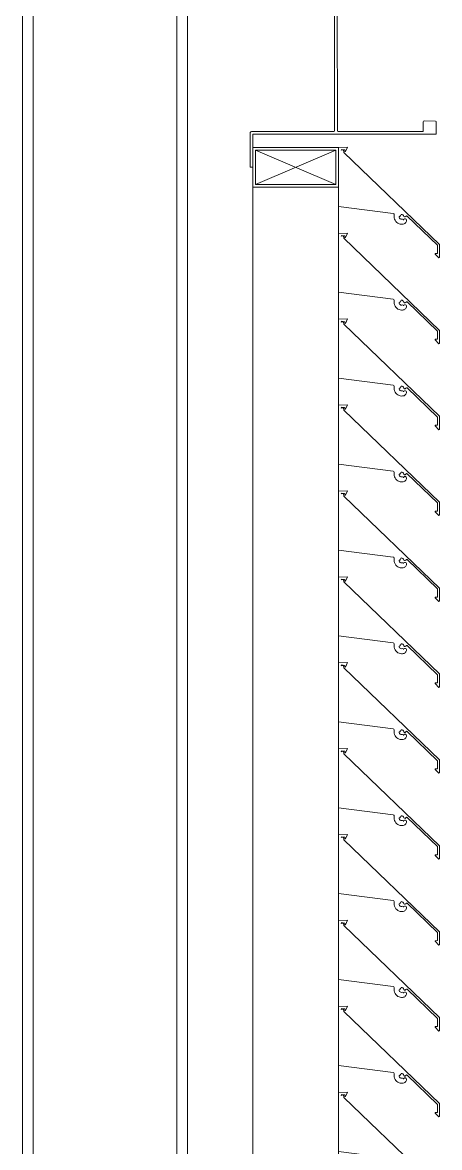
# Model space of a CAD drawing. Header units: millimetres. Extents: x -220592 to 404889, y -217665 to 38245.
# Drawn here: x 7653.58 to 7656.74, y -47989.73 to -47981.21 of the extents above; entities that cross this region are included whole.
import ezdxf

# ---------------------------------------------------------------- set-up
doc = ezdxf.new("R2010")
doc.units = ezdxf.units.MM
doc.linetypes.add('XKITLINE00', pattern=[0])
doc.layers.add('000 - 0_HIDE_OBJ_FRAMING_DEF_SUB_1', color=7, linetype='Continuous')
doc.layers.add('Part', color=7, linetype='Continuous', lineweight=0)

# ---------------------------------------------------------------- blocks, each defined once
blk = doc.blocks.new('*A14865')
at = {"layer": 'Part', "color": 7, "linetype": 'XKITLINE00', "lineweight": 0}
for p, q in [((-82.318264, 229.406135), (-82.338264, 229.406132)), ((-82.338264, 229.406132), (-82.338218, 229.146132)), ((-82.31822, 229.156135), (-82.318264, 229.406135)), ((-82.338218, 229.146132), (-82.336532, 229.140576)), ((-82.336532, 229.140576), (-82.332043, 229.136894)), ((-82.332043, 229.136894), (-81.708216, 229.136241)), ((-80.92822, 229.156378), (-82.31822, 229.156135)), ((-81.708216, 229.136241), (-81.70266, 229.134557)), ((-81.672043, 229.135487), (-81.028216, 229.13636)), ((-81.028216, 229.13636), (-81.028204, 229.06636)), ((-80.928965, 229.062551), (-80.92822, 229.156378)), ((-81.70266, 229.134557), (-81.698977, 229.13007)), ((-81.698977, 229.13007), (-81.698215, 229.126243)), ((-81.698051, 228.186243), (-81.698215, 229.126243)), ((-81.678215, 229.126247), (-81.67653, 229.131803)), ((-81.677289, 228.18242), (-81.678215, 229.126247)), ((-81.67653, 229.131803), (-81.672043, 229.135487)), ((-81.028204, 229.06636), (-81.026518, 229.060805)), ((-81.026518, 229.060805), (-81.022029, 229.057122)), ((-81.022029, 229.057122), (-80.938203, 229.056376)), ((-80.938203, 229.056376), (-80.932647, 229.058062)), ((-80.932647, 229.058062), (-80.928965, 229.062551)), ((-81.027301, 228.250187), (-81.028049, 228.17636)), ((-81.023618, 228.254676), (-81.027301, 228.250187)), ((-81.018063, 228.256362), (-81.023618, 228.254676)), ((-80.934236, 228.255615), (-81.018063, 228.256362)), ((-80.929747, 228.251933), (-80.934236, 228.255615)), ((-80.928061, 228.246378), (-80.929747, 228.251933)), ((-80.928045, 228.156378), (-80.928061, 228.246378)), ((-82.337287, 228.169959), (-82.338002, 227.906132)), ((-82.333604, 228.174447), (-82.337287, 228.169959)), ((-82.328049, 228.176133), (-82.333604, 228.174447)), ((-81.704222, 228.177003), (-82.328049, 228.176133)), ((-82.318045, 228.156135), (-80.928045, 228.156378)), ((-82.318002, 227.906135), (-82.318045, 228.156135)), ((-81.699735, 228.180687), (-81.704222, 228.177003)), ((-81.698051, 228.186243), (-81.699735, 228.180687)), ((-81.673605, 228.177933), (-81.677289, 228.18242)), ((-81.668049, 228.176248), (-81.673605, 228.177933)), ((-81.028049, 228.17636), (-81.668049, 228.176248)), ((-82.338002, 227.906132), (-82.318002, 227.906135))]:
    blk.add_line(p, q, dxfattribs=at)
blk = doc.blocks.new('*A14906')
at = {"layer": 'Part', "color": 7, "linetype": 'XKITLINE00', "lineweight": 0}
for p, q in [((-82.318045, 214.556249), (-82.318045, 227.756135)), ((-81.668045, 227.406131), (-81.668045, 227.610427)), ((-81.668045, 226.756131), (-81.668045, 226.960427)), ((-81.668045, 226.106131), (-81.668045, 226.310427)), ((-81.668045, 225.456131), (-81.668045, 225.660427)), ((-81.668045, 224.806131), (-81.668045, 225.010427)), ((-81.668045, 224.156131), (-81.668045, 224.360427)), ((-81.668045, 223.506131), (-81.668045, 223.710427)), ((-81.668045, 222.856131), (-81.668045, 223.060427)), ((-81.668045, 222.206131), (-81.668045, 222.410427)), ((-81.668045, 221.556131), (-81.668045, 221.760427)), ((-81.668045, 220.906131), (-81.668045, 221.110427)), ((-81.668045, 220.256131), (-81.668045, 220.460427)), ((-81.668045, 219.606131), (-81.668045, 219.810427)), ((-81.668045, 218.956131), (-81.668045, 219.160427)), ((-81.668045, 218.306131), (-81.668045, 218.510427)), ((-81.668045, 217.656131), (-81.668045, 217.860427)), ((-81.668045, 217.006131), (-81.668045, 217.210427)), ((-81.668045, 216.356131), (-81.668045, 216.560427)), ((-81.668045, 215.706131), (-81.668045, 215.910427)), ((-81.668045, 215.056131), (-81.668045, 215.260427)), ((-81.668045, 214.556249), (-81.668045, 214.610427))]:
    blk.add_line(p, q, dxfattribs=at)
blk = doc.blocks.new('*A14917')
at = {"layer": '000 - 0_HIDE_OBJ_FRAMING_DEF_SUB_1', "color": 7, "linetype": 'XKITLINE00', "lineweight": 0}
for p, q in [((-83.983213, 214.940805), (-83.983213, 242.190805)), ((-82.893213, 214.940805), (-82.893213, 242.190805)), ((-82.813213, 214.940805), (-82.813213, 242.190805)), ((-84.063213, 218.690805), (-84.063213, 238.690805))]:
    blk.add_line(p, q, dxfattribs=at)
blk = doc.blocks.new('*A14918')
at = {"layer": 'Part', "color": 7, "linetype": 'XKITLINE00', "lineweight": 0}
for p, q in [((-81.668236, 228.056123), (-81.668243, 227.610453)), ((-81.60055, 228.058745), (-81.668236, 228.056123)), ((-81.648356, 228.034428), (-81.64632, 228.041001)), ((-81.63134, 228.037332), (-81.648356, 228.034428)), ((-81.64632, 228.041001), (-81.621337, 228.037861)), ((-81.628443, 228.018789), (-81.63134, 228.037332)), ((-81.621337, 228.037861), (-81.621208, 228.02567)), ((-81.616085, 228.025258), (-81.60055, 228.058745)), ((-80.903321, 227.322543), (-81.628443, 228.018789)), ((-81.621208, 228.02567), (-81.616085, 228.025258)), ((-81.668243, 227.610453), (-81.254237, 227.557423)), ((-81.254237, 227.557423), (-81.249162, 227.555233)), ((-81.249162, 227.555233), (-81.246025, 227.550681)), ((-81.245786, 227.545159), (-81.247272, 227.535025)), ((-81.247272, 227.535025), (-81.246897, 227.524789)), ((-81.246897, 227.524789), (-81.244674, 227.51479)), ((-81.246025, 227.550681), (-81.245786, 227.545159)), ((-81.209279, 227.533625), (-81.201573, 227.534731)), ((-81.20871, 227.527141), (-81.209279, 227.533625)), ((-81.205908, 227.521267), (-81.20871, 227.527141)), ((-81.201226, 227.516745), (-81.205908, 227.521267)), ((-81.202743, 227.541791), (-81.195578, 227.542735)), ((-81.201573, 227.534731), (-81.202743, 227.541791)), ((-81.195578, 227.542735), (-81.193256, 227.550125)), ((-81.193256, 227.550125), (-81.186584, 227.549703)), ((-81.186584, 227.549703), (-81.180508, 227.546913)), ((-81.180508, 227.546913), (-81.175841, 227.542126)), ((-81.175841, 227.542126), (-81.172727, 227.534553)), ((-81.172727, 227.534553), (-81.168544, 227.530396)), ((-81.168544, 227.530396), (-81.16265, 227.53019)), ((-81.16265, 227.53019), (-81.158186, 227.534044)), ((-81.158186, 227.534044), (-81.154531, 227.538671)), ((-81.154531, 227.538671), (-81.149372, 227.537579)), ((-81.149372, 227.537579), (-80.918356, 227.316176)), ((-81.244674, 227.51479), (-81.240676, 227.50536)), ((-81.240676, 227.50536), (-81.235036, 227.49681)), ((-81.235036, 227.49681), (-81.22794, 227.489423)), ((-81.22794, 227.489423), (-81.219624, 227.483445)), ((-81.219624, 227.483445), (-81.210361, 227.479072)), ((-81.210361, 227.479072), (-81.20046, 227.476449)), ((-81.195258, 227.514147), (-81.201226, 227.516745)), ((-81.20046, 227.476449), (-81.190247, 227.475664)), ((-81.188758, 227.513803), (-81.195258, 227.514147)), ((-81.190247, 227.475664), (-81.183448, 227.475762)), ((-81.18284, 227.514708), (-81.188758, 227.513803)), ((-81.183448, 227.475762), (-81.17772, 227.476398)), ((-81.178029, 227.512301), (-81.18284, 227.514708)), ((-81.175999, 227.50732), (-81.178029, 227.512301)), ((-81.17772, 227.476398), (-81.172219, 227.478117)), ((-81.173057, 227.512792), (-81.175999, 227.50732)), ((-81.1679, 227.51601), (-81.173057, 227.512792)), ((-81.172219, 227.478117), (-81.167149, 227.480857)), ((-81.161823, 227.515998), (-81.1679, 227.51601)), ((-81.167149, 227.480857), (-81.162695, 227.484515)), ((-81.162695, 227.484515), (-81.159024, 227.488958)), ((-81.156679, 227.512761), (-81.161823, 227.515998)), ((-81.159024, 227.488958), (-81.15627, 227.494021)), ((-81.154039, 227.507287), (-81.156679, 227.512761)), ((-81.15627, 227.494021), (-81.154535, 227.499517)), ((-81.154535, 227.499517), (-81.154039, 227.507287)), ((-80.918356, 227.316176), (-80.918699, 227.25483)), ((-80.903874, 227.223392), (-80.903321, 227.322543)), ((-80.936119, 227.254733), (-80.937204, 227.249812)), ((-80.937204, 227.249812), (-80.908555, 227.220923)), ((-80.918699, 227.25483), (-80.936119, 227.254733)), ((-80.908555, 227.220923), (-80.903874, 227.223392))]:
    blk.add_line(p, q, dxfattribs=at)
blk = doc.blocks.new('*A14920')
at = {"layer": 'Part', "color": 7, "linetype": 'XKITLINE00', "lineweight": 0}
for p, q in [((-81.668045, 228.056135), (-82.318045, 228.056135)), ((-82.318045, 228.056135), (-82.318045, 227.756135)), ((-82.298045, 227.776135), (-81.688045, 228.036135)), ((-82.298045, 228.036135), (-81.688045, 227.776135)), ((-82.298045, 227.776135), (-82.298045, 228.036135)), ((-82.298045, 228.036135), (-81.688045, 228.036135)), ((-81.688045, 228.036135), (-81.688045, 227.776135)), ((-81.668045, 227.756135), (-81.668045, 228.056135)), ((-81.688045, 227.776135), (-82.298045, 227.776135)), ((-82.318045, 227.756135), (-81.668045, 227.756135))]:
    blk.add_line(p, q, dxfattribs=at)
blk = doc.blocks.new('*A14922')
at = {"layer": 'Part', "color": 7, "linetype": 'XKITLINE00', "lineweight": 0}
for p, q in [((-81.668236, 227.406123), (-81.668243, 226.960453)), ((-81.60055, 227.408745), (-81.668236, 227.406123)), ((-81.648356, 227.384428), (-81.64632, 227.391001)), ((-81.63134, 227.387332), (-81.648356, 227.384428)), ((-81.64632, 227.391001), (-81.621337, 227.387861)), ((-81.628443, 227.368789), (-81.63134, 227.387332)), ((-80.903321, 226.672543), (-81.628443, 227.368789)), ((-81.621337, 227.387861), (-81.621208, 227.37567)), ((-81.621208, 227.37567), (-81.616085, 227.375258)), ((-81.616085, 227.375258), (-81.60055, 227.408745)), ((-81.668243, 226.960453), (-81.254237, 226.907423)), ((-81.254237, 226.907423), (-81.249162, 226.905233)), ((-81.249162, 226.905233), (-81.246025, 226.900681)), ((-81.245786, 226.895159), (-81.247272, 226.885025)), ((-81.247272, 226.885025), (-81.246897, 226.874789)), ((-81.246897, 226.874789), (-81.244674, 226.86479)), ((-81.246025, 226.900681), (-81.245786, 226.895159)), ((-81.244674, 226.86479), (-81.240676, 226.85536)), ((-81.240676, 226.85536), (-81.235036, 226.84681)), ((-81.235036, 226.84681), (-81.22794, 226.839423)), ((-81.22794, 226.839423), (-81.219624, 226.833445)), ((-81.209279, 226.883625), (-81.201573, 226.884731)), ((-81.20871, 226.877141), (-81.209279, 226.883625)), ((-81.205908, 226.871267), (-81.20871, 226.877141)), ((-81.201226, 226.866745), (-81.205908, 226.871267)), ((-81.202743, 226.891791), (-81.195578, 226.892735)), ((-81.201573, 226.884731), (-81.202743, 226.891791)), ((-81.195258, 226.864147), (-81.201226, 226.866745)), ((-81.195578, 226.892735), (-81.193256, 226.900125)), ((-81.188758, 226.863803), (-81.195258, 226.864147)), ((-81.193256, 226.900125), (-81.186584, 226.899703)), ((-81.18284, 226.864708), (-81.188758, 226.863803)), ((-81.186584, 226.899703), (-81.180508, 226.896913)), ((-81.178029, 226.862301), (-81.18284, 226.864708)), ((-81.180508, 226.896913), (-81.175841, 226.892126)), ((-81.175999, 226.85732), (-81.178029, 226.862301)), ((-81.173057, 226.862792), (-81.175999, 226.85732)), ((-81.175841, 226.892126), (-81.172727, 226.884553)), ((-81.1679, 226.86601), (-81.173057, 226.862792)), ((-81.172727, 226.884553), (-81.168544, 226.880396)), ((-81.168544, 226.880396), (-81.16265, 226.88019)), ((-81.161823, 226.865998), (-81.1679, 226.86601)), ((-81.162695, 226.834515), (-81.159024, 226.838958)), ((-81.16265, 226.88019), (-81.158186, 226.884044)), ((-81.156679, 226.862761), (-81.161823, 226.865998)), ((-81.159024, 226.838958), (-81.15627, 226.844021)), ((-81.158186, 226.884044), (-81.154531, 226.888671)), ((-81.154039, 226.857287), (-81.156679, 226.862761)), ((-81.15627, 226.844021), (-81.154535, 226.849517)), ((-81.154535, 226.849517), (-81.154039, 226.857287)), ((-81.154531, 226.888671), (-81.149372, 226.887579)), ((-81.149372, 226.887579), (-80.918356, 226.666176)), ((-81.219624, 226.833445), (-81.210361, 226.829072)), ((-81.210361, 226.829072), (-81.20046, 226.826449)), ((-81.20046, 226.826449), (-81.190247, 226.825664)), ((-81.190247, 226.825664), (-81.183448, 226.825762)), ((-81.183448, 226.825762), (-81.17772, 226.826398)), ((-81.17772, 226.826398), (-81.172219, 226.828117)), ((-81.172219, 226.828117), (-81.167149, 226.830857)), ((-81.167149, 226.830857), (-81.162695, 226.834515)), ((-80.903874, 226.573392), (-80.903321, 226.672543)), ((-80.936119, 226.604733), (-80.937204, 226.599812)), ((-80.937204, 226.599812), (-80.908555, 226.570923)), ((-80.918699, 226.60483), (-80.936119, 226.604733)), ((-80.918356, 226.666176), (-80.918699, 226.60483)), ((-80.908555, 226.570923), (-80.903874, 226.573392))]:
    blk.add_line(p, q, dxfattribs=at)
blk = doc.blocks.new('*A14923')
at = {"layer": 'Part', "color": 7, "linetype": 'XKITLINE00', "lineweight": 0}
for p, q in [((-81.668236, 226.756123), (-81.668243, 226.310453)), ((-81.60055, 226.758745), (-81.668236, 226.756123)), ((-81.616085, 226.725258), (-81.60055, 226.758745)), ((-81.648356, 226.734428), (-81.64632, 226.741001)), ((-81.63134, 226.737332), (-81.648356, 226.734428)), ((-81.64632, 226.741001), (-81.621337, 226.737861)), ((-81.628443, 226.718789), (-81.63134, 226.737332)), ((-80.903321, 226.022543), (-81.628443, 226.718789)), ((-81.621337, 226.737861), (-81.621208, 226.72567)), ((-81.621208, 226.72567), (-81.616085, 226.725258)), ((-81.668243, 226.310453), (-81.254237, 226.257423)), ((-81.254237, 226.257423), (-81.249162, 226.255233)), ((-81.249162, 226.255233), (-81.246025, 226.250681)), ((-81.245786, 226.245159), (-81.247272, 226.235025)), ((-81.246025, 226.250681), (-81.245786, 226.245159)), ((-81.202743, 226.241791), (-81.195578, 226.242735)), ((-81.195578, 226.242735), (-81.193256, 226.250125)), ((-81.193256, 226.250125), (-81.186584, 226.249703)), ((-81.186584, 226.249703), (-81.180508, 226.246913)), ((-81.180508, 226.246913), (-81.175841, 226.242126)), ((-81.175841, 226.242126), (-81.172727, 226.234553)), ((-81.247272, 226.235025), (-81.246897, 226.224789)), ((-81.246897, 226.224789), (-81.244674, 226.21479)), ((-81.244674, 226.21479), (-81.240676, 226.20536)), ((-81.240676, 226.20536), (-81.235036, 226.19681)), ((-81.235036, 226.19681), (-81.22794, 226.189423)), ((-81.22794, 226.189423), (-81.219624, 226.183445)), ((-81.219624, 226.183445), (-81.210361, 226.179072)), ((-81.210361, 226.179072), (-81.20046, 226.176449)), ((-81.209279, 226.233625), (-81.201573, 226.234731)), ((-81.20871, 226.227141), (-81.209279, 226.233625)), ((-81.205908, 226.221267), (-81.20871, 226.227141)), ((-81.201226, 226.216745), (-81.205908, 226.221267)), ((-81.201573, 226.234731), (-81.202743, 226.241791)), ((-81.195258, 226.214147), (-81.201226, 226.216745)), ((-81.20046, 226.176449), (-81.190247, 226.175664)), ((-81.188758, 226.213803), (-81.195258, 226.214147)), ((-81.190247, 226.175664), (-81.183448, 226.175762)), ((-81.18284, 226.214708), (-81.188758, 226.213803)), ((-81.183448, 226.175762), (-81.17772, 226.176398)), ((-81.178029, 226.212301), (-81.18284, 226.214708)), ((-81.175999, 226.20732), (-81.178029, 226.212301)), ((-81.17772, 226.176398), (-81.172219, 226.178117)), ((-81.173057, 226.212792), (-81.175999, 226.20732)), ((-81.1679, 226.21601), (-81.173057, 226.212792)), ((-81.172727, 226.234553), (-81.168544, 226.230396)), ((-81.172219, 226.178117), (-81.167149, 226.180857)), ((-81.168544, 226.230396), (-81.16265, 226.23019)), ((-81.161823, 226.215998), (-81.1679, 226.21601)), ((-81.167149, 226.180857), (-81.162695, 226.184515)), ((-81.162695, 226.184515), (-81.159024, 226.188958)), ((-81.16265, 226.23019), (-81.158186, 226.234044)), ((-81.156679, 226.212761), (-81.161823, 226.215998)), ((-81.159024, 226.188958), (-81.15627, 226.194021)), ((-81.158186, 226.234044), (-81.154531, 226.238671)), ((-81.154039, 226.207287), (-81.156679, 226.212761)), ((-81.15627, 226.194021), (-81.154535, 226.199517)), ((-81.154535, 226.199517), (-81.154039, 226.207287)), ((-81.154531, 226.238671), (-81.149372, 226.237579)), ((-81.149372, 226.237579), (-80.918356, 226.016176)), ((-80.918356, 226.016176), (-80.918699, 225.95483)), ((-80.903874, 225.923392), (-80.903321, 226.022543)), ((-80.936119, 225.954733), (-80.937204, 225.949812)), ((-80.937204, 225.949812), (-80.908555, 225.920923)), ((-80.918699, 225.95483), (-80.936119, 225.954733)), ((-80.908555, 225.920923), (-80.903874, 225.923392))]:
    blk.add_line(p, q, dxfattribs=at)
blk = doc.blocks.new('*A14924')
at = {"layer": 'Part', "color": 7, "linetype": 'XKITLINE00', "lineweight": 0}
for p, q in [((-81.668236, 226.106123), (-81.668243, 225.660453)), ((-81.60055, 226.108745), (-81.668236, 226.106123)), ((-81.648356, 226.084428), (-81.64632, 226.091001)), ((-81.63134, 226.087332), (-81.648356, 226.084428)), ((-81.64632, 226.091001), (-81.621337, 226.087861)), ((-81.628443, 226.068789), (-81.63134, 226.087332)), ((-81.621337, 226.087861), (-81.621208, 226.07567)), ((-81.621208, 226.07567), (-81.616085, 226.075258)), ((-81.616085, 226.075258), (-81.60055, 226.108745)), ((-80.903321, 225.372543), (-81.628443, 226.068789)), ((-81.668243, 225.660453), (-81.254237, 225.607423)), ((-81.254237, 225.607423), (-81.249162, 225.605233)), ((-81.249162, 225.605233), (-81.246025, 225.600681)), ((-81.245786, 225.595159), (-81.247272, 225.585025)), ((-81.247272, 225.585025), (-81.246897, 225.574789)), ((-81.246897, 225.574789), (-81.244674, 225.56479)), ((-81.246025, 225.600681), (-81.245786, 225.595159)), ((-81.244674, 225.56479), (-81.240676, 225.55536)), ((-81.209279, 225.583625), (-81.201573, 225.584731)), ((-81.20871, 225.577141), (-81.209279, 225.583625)), ((-81.205908, 225.571267), (-81.20871, 225.577141)), ((-81.201226, 225.566745), (-81.205908, 225.571267)), ((-81.202743, 225.591791), (-81.195578, 225.592735)), ((-81.201573, 225.584731), (-81.202743, 225.591791)), ((-81.195258, 225.564147), (-81.201226, 225.566745)), ((-81.195578, 225.592735), (-81.193256, 225.600125)), ((-81.188758, 225.563803), (-81.195258, 225.564147)), ((-81.193256, 225.600125), (-81.186584, 225.599703)), ((-81.18284, 225.564708), (-81.188758, 225.563803)), ((-81.186584, 225.599703), (-81.180508, 225.596913)), ((-81.178029, 225.562301), (-81.18284, 225.564708)), ((-81.180508, 225.596913), (-81.175841, 225.592126)), ((-81.175999, 225.55732), (-81.178029, 225.562301)), ((-81.173057, 225.562792), (-81.175999, 225.55732)), ((-81.175841, 225.592126), (-81.172727, 225.584553)), ((-81.1679, 225.56601), (-81.173057, 225.562792)), ((-81.172727, 225.584553), (-81.168544, 225.580396)), ((-81.168544, 225.580396), (-81.16265, 225.58019)), ((-81.161823, 225.565998), (-81.1679, 225.56601)), ((-81.16265, 225.58019), (-81.158186, 225.584044)), ((-81.156679, 225.562761), (-81.161823, 225.565998)), ((-81.158186, 225.584044), (-81.154531, 225.588671)), ((-81.154039, 225.557287), (-81.156679, 225.562761)), ((-81.154531, 225.588671), (-81.149372, 225.587579)), ((-81.149372, 225.587579), (-80.918356, 225.366176)), ((-81.240676, 225.55536), (-81.235036, 225.54681)), ((-81.235036, 225.54681), (-81.22794, 225.539423)), ((-81.22794, 225.539423), (-81.219624, 225.533445)), ((-81.219624, 225.533445), (-81.210361, 225.529072)), ((-81.210361, 225.529072), (-81.20046, 225.526449)), ((-81.20046, 225.526449), (-81.190247, 225.525664)), ((-81.190247, 225.525664), (-81.183448, 225.525762)), ((-81.183448, 225.525762), (-81.17772, 225.526398)), ((-81.17772, 225.526398), (-81.172219, 225.528117)), ((-81.172219, 225.528117), (-81.167149, 225.530857)), ((-81.167149, 225.530857), (-81.162695, 225.534515)), ((-81.162695, 225.534515), (-81.159024, 225.538958)), ((-81.159024, 225.538958), (-81.15627, 225.544021)), ((-81.15627, 225.544021), (-81.154535, 225.549517)), ((-81.154535, 225.549517), (-81.154039, 225.557287)), ((-80.918356, 225.366176), (-80.918699, 225.30483)), ((-80.903874, 225.273392), (-80.903321, 225.372543)), ((-80.936119, 225.304733), (-80.937204, 225.299812)), ((-80.937204, 225.299812), (-80.908555, 225.270923)), ((-80.918699, 225.30483), (-80.936119, 225.304733)), ((-80.908555, 225.270923), (-80.903874, 225.273392))]:
    blk.add_line(p, q, dxfattribs=at)
blk = doc.blocks.new('*A14925')
at = {"layer": 'Part', "color": 7, "linetype": 'XKITLINE00', "lineweight": 0}
for p, q in [((-81.668236, 225.456123), (-81.668243, 225.010453)), ((-81.60055, 225.458745), (-81.668236, 225.456123)), ((-81.648356, 225.434428), (-81.64632, 225.441001)), ((-81.63134, 225.437332), (-81.648356, 225.434428)), ((-81.64632, 225.441001), (-81.621337, 225.437861)), ((-81.628443, 225.418789), (-81.63134, 225.437332)), ((-80.903321, 224.722543), (-81.628443, 225.418789)), ((-81.621337, 225.437861), (-81.621208, 225.42567)), ((-81.621208, 225.42567), (-81.616085, 225.425258)), ((-81.616085, 225.425258), (-81.60055, 225.458745)), ((-81.668243, 225.010453), (-81.254237, 224.957423)), ((-81.254237, 224.957423), (-81.249162, 224.955233)), ((-81.249162, 224.955233), (-81.246025, 224.950681)), ((-81.245786, 224.945159), (-81.247272, 224.935025)), ((-81.247272, 224.935025), (-81.246897, 224.924789)), ((-81.246897, 224.924789), (-81.244674, 224.91479)), ((-81.246025, 224.950681), (-81.245786, 224.945159)), ((-81.244674, 224.91479), (-81.240676, 224.90536)), ((-81.240676, 224.90536), (-81.235036, 224.89681)), ((-81.235036, 224.89681), (-81.22794, 224.889423)), ((-81.22794, 224.889423), (-81.219624, 224.883445)), ((-81.219624, 224.883445), (-81.210361, 224.879072)), ((-81.209279, 224.933625), (-81.201573, 224.934731)), ((-81.20871, 224.927141), (-81.209279, 224.933625)), ((-81.205908, 224.921267), (-81.20871, 224.927141)), ((-81.201226, 224.916745), (-81.205908, 224.921267)), ((-81.202743, 224.941791), (-81.195578, 224.942735)), ((-81.201573, 224.934731), (-81.202743, 224.941791)), ((-81.195258, 224.914147), (-81.201226, 224.916745)), ((-81.195578, 224.942735), (-81.193256, 224.950125)), ((-81.188758, 224.913803), (-81.195258, 224.914147)), ((-81.193256, 224.950125), (-81.186584, 224.949703)), ((-81.18284, 224.914708), (-81.188758, 224.913803)), ((-81.186584, 224.949703), (-81.180508, 224.946913)), ((-81.178029, 224.912301), (-81.18284, 224.914708)), ((-81.180508, 224.946913), (-81.175841, 224.942126)), ((-81.175999, 224.90732), (-81.178029, 224.912301)), ((-81.173057, 224.912792), (-81.175999, 224.90732)), ((-81.175841, 224.942126), (-81.172727, 224.934553)), ((-81.1679, 224.91601), (-81.173057, 224.912792)), ((-81.172727, 224.934553), (-81.168544, 224.930396)), ((-81.172219, 224.878117), (-81.167149, 224.880857)), ((-81.168544, 224.930396), (-81.16265, 224.93019)), ((-81.161823, 224.915998), (-81.1679, 224.91601)), ((-81.167149, 224.880857), (-81.162695, 224.884515)), ((-81.162695, 224.884515), (-81.159024, 224.888958)), ((-81.16265, 224.93019), (-81.158186, 224.934044)), ((-81.156679, 224.912761), (-81.161823, 224.915998)), ((-81.159024, 224.888958), (-81.15627, 224.894021)), ((-81.158186, 224.934044), (-81.154531, 224.938671)), ((-81.154039, 224.907287), (-81.156679, 224.912761)), ((-81.15627, 224.894021), (-81.154535, 224.899517)), ((-81.154535, 224.899517), (-81.154039, 224.907287)), ((-81.154531, 224.938671), (-81.149372, 224.937579)), ((-81.149372, 224.937579), (-80.918356, 224.716176)), ((-81.210361, 224.879072), (-81.20046, 224.876449)), ((-81.20046, 224.876449), (-81.190247, 224.875664)), ((-81.190247, 224.875664), (-81.183448, 224.875762)), ((-81.183448, 224.875762), (-81.17772, 224.876398)), ((-81.17772, 224.876398), (-81.172219, 224.878117)), ((-80.918356, 224.716176), (-80.918699, 224.65483)), ((-80.903874, 224.623392), (-80.903321, 224.722543)), ((-80.936119, 224.654733), (-80.937204, 224.649812)), ((-80.937204, 224.649812), (-80.908555, 224.620923)), ((-80.918699, 224.65483), (-80.936119, 224.654733)), ((-80.908555, 224.620923), (-80.903874, 224.623392))]:
    blk.add_line(p, q, dxfattribs=at)
blk = doc.blocks.new('*A14926')
at = {"layer": 'Part', "color": 7, "linetype": 'XKITLINE00', "lineweight": 0}
for p, q in [((-81.668236, 224.806123), (-81.668243, 224.360453)), ((-81.60055, 224.808745), (-81.668236, 224.806123)), ((-81.616085, 224.775258), (-81.60055, 224.808745)), ((-81.648356, 224.784428), (-81.64632, 224.791001)), ((-81.63134, 224.787332), (-81.648356, 224.784428)), ((-81.64632, 224.791001), (-81.621337, 224.787861)), ((-81.628443, 224.768789), (-81.63134, 224.787332)), ((-80.903321, 224.072543), (-81.628443, 224.768789)), ((-81.621337, 224.787861), (-81.621208, 224.77567)), ((-81.621208, 224.77567), (-81.616085, 224.775258)), ((-81.668243, 224.360453), (-81.254237, 224.307423)), ((-81.254237, 224.307423), (-81.249162, 224.305233)), ((-81.249162, 224.305233), (-81.246025, 224.300681)), ((-81.245786, 224.295159), (-81.247272, 224.285025)), ((-81.247272, 224.285025), (-81.246897, 224.274789)), ((-81.246025, 224.300681), (-81.245786, 224.295159)), ((-81.209279, 224.283625), (-81.201573, 224.284731)), ((-81.202743, 224.291791), (-81.195578, 224.292735)), ((-81.201573, 224.284731), (-81.202743, 224.291791)), ((-81.195578, 224.292735), (-81.193256, 224.300125)), ((-81.193256, 224.300125), (-81.186584, 224.299703)), ((-81.186584, 224.299703), (-81.180508, 224.296913)), ((-81.180508, 224.296913), (-81.175841, 224.292126)), ((-81.175841, 224.292126), (-81.172727, 224.284553)), ((-81.172727, 224.284553), (-81.168544, 224.280396)), ((-81.158186, 224.284044), (-81.154531, 224.288671)), ((-81.154531, 224.288671), (-81.149372, 224.287579)), ((-81.149372, 224.287579), (-80.918356, 224.066176)), ((-81.246897, 224.274789), (-81.244674, 224.26479)), ((-81.244674, 224.26479), (-81.240676, 224.25536)), ((-81.240676, 224.25536), (-81.235036, 224.24681)), ((-81.235036, 224.24681), (-81.22794, 224.239423)), ((-81.22794, 224.239423), (-81.219624, 224.233445)), ((-81.219624, 224.233445), (-81.210361, 224.229072)), ((-81.210361, 224.229072), (-81.20046, 224.226449)), ((-81.20871, 224.277141), (-81.209279, 224.283625)), ((-81.205908, 224.271267), (-81.20871, 224.277141)), ((-81.201226, 224.266745), (-81.205908, 224.271267)), ((-81.195258, 224.264147), (-81.201226, 224.266745)), ((-81.20046, 224.226449), (-81.190247, 224.225664)), ((-81.188758, 224.263803), (-81.195258, 224.264147)), ((-81.190247, 224.225664), (-81.183448, 224.225762)), ((-81.18284, 224.264708), (-81.188758, 224.263803)), ((-81.183448, 224.225762), (-81.17772, 224.226398)), ((-81.178029, 224.262301), (-81.18284, 224.264708)), ((-81.175999, 224.25732), (-81.178029, 224.262301)), ((-81.17772, 224.226398), (-81.172219, 224.228117)), ((-81.173057, 224.262792), (-81.175999, 224.25732)), ((-81.1679, 224.26601), (-81.173057, 224.262792)), ((-81.172219, 224.228117), (-81.167149, 224.230857)), ((-81.168544, 224.280396), (-81.16265, 224.28019)), ((-81.161823, 224.265998), (-81.1679, 224.26601)), ((-81.167149, 224.230857), (-81.162695, 224.234515)), ((-81.162695, 224.234515), (-81.159024, 224.238958)), ((-81.16265, 224.28019), (-81.158186, 224.284044)), ((-81.156679, 224.262761), (-81.161823, 224.265998)), ((-81.159024, 224.238958), (-81.15627, 224.244021)), ((-81.154039, 224.257287), (-81.156679, 224.262761)), ((-81.15627, 224.244021), (-81.154535, 224.249517)), ((-81.154535, 224.249517), (-81.154039, 224.257287)), ((-80.918356, 224.066176), (-80.918699, 224.00483)), ((-80.903874, 223.973392), (-80.903321, 224.072543)), ((-80.936119, 224.004733), (-80.937204, 223.999812)), ((-80.937204, 223.999812), (-80.908555, 223.970923)), ((-80.918699, 224.00483), (-80.936119, 224.004733)), ((-80.908555, 223.970923), (-80.903874, 223.973392))]:
    blk.add_line(p, q, dxfattribs=at)
blk = doc.blocks.new('*A14927')
at = {"layer": 'Part', "color": 7, "linetype": 'XKITLINE00', "lineweight": 0}
for p, q in [((-81.668236, 224.156123), (-81.668243, 223.710453)), ((-81.60055, 224.158745), (-81.668236, 224.156123)), ((-81.648356, 224.134428), (-81.64632, 224.141001)), ((-81.63134, 224.137332), (-81.648356, 224.134428)), ((-81.64632, 224.141001), (-81.621337, 224.137861)), ((-81.628443, 224.118789), (-81.63134, 224.137332)), ((-80.903321, 223.422543), (-81.628443, 224.118789)), ((-81.621337, 224.137861), (-81.621208, 224.12567)), ((-81.621208, 224.12567), (-81.616085, 224.125258)), ((-81.616085, 224.125258), (-81.60055, 224.158745)), ((-81.668243, 223.710453), (-81.254237, 223.657423)), ((-81.254237, 223.657423), (-81.249162, 223.655233)), ((-81.249162, 223.655233), (-81.246025, 223.650681)), ((-81.245786, 223.645159), (-81.247272, 223.635025)), ((-81.247272, 223.635025), (-81.246897, 223.624789)), ((-81.246897, 223.624789), (-81.244674, 223.61479)), ((-81.246025, 223.650681), (-81.245786, 223.645159)), ((-81.244674, 223.61479), (-81.240676, 223.60536)), ((-81.240676, 223.60536), (-81.235036, 223.59681)), ((-81.209279, 223.633625), (-81.201573, 223.634731)), ((-81.20871, 223.627141), (-81.209279, 223.633625)), ((-81.205908, 223.621267), (-81.20871, 223.627141)), ((-81.201226, 223.616745), (-81.205908, 223.621267)), ((-81.202743, 223.641791), (-81.195578, 223.642735)), ((-81.201573, 223.634731), (-81.202743, 223.641791)), ((-81.195258, 223.614147), (-81.201226, 223.616745)), ((-81.195578, 223.642735), (-81.193256, 223.650125)), ((-81.188758, 223.613803), (-81.195258, 223.614147)), ((-81.193256, 223.650125), (-81.186584, 223.649703)), ((-81.18284, 223.614708), (-81.188758, 223.613803)), ((-81.186584, 223.649703), (-81.180508, 223.646913)), ((-81.178029, 223.612301), (-81.18284, 223.614708)), ((-81.180508, 223.646913), (-81.175841, 223.642126)), ((-81.175999, 223.60732), (-81.178029, 223.612301)), ((-81.173057, 223.612792), (-81.175999, 223.60732)), ((-81.175841, 223.642126), (-81.172727, 223.634553)), ((-81.1679, 223.61601), (-81.173057, 223.612792)), ((-81.172727, 223.634553), (-81.168544, 223.630396)), ((-81.168544, 223.630396), (-81.16265, 223.63019)), ((-81.161823, 223.615998), (-81.1679, 223.61601)), ((-81.16265, 223.63019), (-81.158186, 223.634044)), ((-81.156679, 223.612761), (-81.161823, 223.615998)), ((-81.158186, 223.634044), (-81.154531, 223.638671)), ((-81.154039, 223.607287), (-81.156679, 223.612761)), ((-81.154535, 223.599517), (-81.154039, 223.607287)), ((-81.154531, 223.638671), (-81.149372, 223.637579)), ((-81.149372, 223.637579), (-80.918356, 223.416176)), ((-81.235036, 223.59681), (-81.22794, 223.589423)), ((-81.22794, 223.589423), (-81.219624, 223.583445)), ((-81.219624, 223.583445), (-81.210361, 223.579072)), ((-81.210361, 223.579072), (-81.20046, 223.576449)), ((-81.20046, 223.576449), (-81.190247, 223.575664)), ((-81.190247, 223.575664), (-81.183448, 223.575762)), ((-81.183448, 223.575762), (-81.17772, 223.576398)), ((-81.17772, 223.576398), (-81.172219, 223.578117)), ((-81.172219, 223.578117), (-81.167149, 223.580857)), ((-81.167149, 223.580857), (-81.162695, 223.584515)), ((-81.162695, 223.584515), (-81.159024, 223.588958)), ((-81.159024, 223.588958), (-81.15627, 223.594021)), ((-81.15627, 223.594021), (-81.154535, 223.599517)), ((-80.936119, 223.354733), (-80.937204, 223.349812)), ((-80.937204, 223.349812), (-80.908555, 223.320923)), ((-80.918699, 223.35483), (-80.936119, 223.354733)), ((-80.918356, 223.416176), (-80.918699, 223.35483)), ((-80.903874, 223.323392), (-80.903321, 223.422543)), ((-80.908555, 223.320923), (-80.903874, 223.323392))]:
    blk.add_line(p, q, dxfattribs=at)
blk = doc.blocks.new('*A14928')
at = {"layer": 'Part', "color": 7, "linetype": 'XKITLINE00', "lineweight": 0}
for p, q in [((-81.668236, 223.506123), (-81.668243, 223.060453)), ((-81.60055, 223.508745), (-81.668236, 223.506123)), ((-81.648356, 223.484428), (-81.64632, 223.491001)), ((-81.63134, 223.487332), (-81.648356, 223.484428)), ((-81.64632, 223.491001), (-81.621337, 223.487861)), ((-81.628443, 223.468789), (-81.63134, 223.487332)), ((-80.903321, 222.772543), (-81.628443, 223.468789)), ((-81.621337, 223.487861), (-81.621208, 223.47567)), ((-81.621208, 223.47567), (-81.616085, 223.475258)), ((-81.616085, 223.475258), (-81.60055, 223.508745)), ((-81.668243, 223.060453), (-81.254237, 223.007423)), ((-81.254237, 223.007423), (-81.249162, 223.005233)), ((-81.249162, 223.005233), (-81.246025, 223.000681)), ((-81.245786, 222.995159), (-81.247272, 222.985025)), ((-81.247272, 222.985025), (-81.246897, 222.974789)), ((-81.246897, 222.974789), (-81.244674, 222.96479)), ((-81.246025, 223.000681), (-81.245786, 222.995159)), ((-81.244674, 222.96479), (-81.240676, 222.95536)), ((-81.240676, 222.95536), (-81.235036, 222.94681)), ((-81.235036, 222.94681), (-81.22794, 222.939423)), ((-81.22794, 222.939423), (-81.219624, 222.933445)), ((-81.219624, 222.933445), (-81.210361, 222.929072)), ((-81.210361, 222.929072), (-81.20046, 222.926449)), ((-81.209279, 222.983625), (-81.201573, 222.984731)), ((-81.20871, 222.977141), (-81.209279, 222.983625)), ((-81.205908, 222.971267), (-81.20871, 222.977141)), ((-81.201226, 222.966745), (-81.205908, 222.971267)), ((-81.202743, 222.991791), (-81.195578, 222.992735)), ((-81.201573, 222.984731), (-81.202743, 222.991791)), ((-81.195258, 222.964147), (-81.201226, 222.966745)), ((-81.20046, 222.926449), (-81.190247, 222.925664)), ((-81.195578, 222.992735), (-81.193256, 223.000125)), ((-81.188758, 222.963803), (-81.195258, 222.964147)), ((-81.193256, 223.000125), (-81.186584, 222.999703)), ((-81.190247, 222.925664), (-81.183448, 222.925762)), ((-81.18284, 222.964708), (-81.188758, 222.963803)), ((-81.186584, 222.999703), (-81.180508, 222.996913)), ((-81.183448, 222.925762), (-81.17772, 222.926398)), ((-81.178029, 222.962301), (-81.18284, 222.964708)), ((-81.180508, 222.996913), (-81.175841, 222.992126)), ((-81.175999, 222.95732), (-81.178029, 222.962301)), ((-81.17772, 222.926398), (-81.172219, 222.928117)), ((-81.173057, 222.962792), (-81.175999, 222.95732)), ((-81.175841, 222.992126), (-81.172727, 222.984553)), ((-81.1679, 222.96601), (-81.173057, 222.962792)), ((-81.172727, 222.984553), (-81.168544, 222.980396)), ((-81.172219, 222.928117), (-81.167149, 222.930857)), ((-81.168544, 222.980396), (-81.16265, 222.98019)), ((-81.161823, 222.965998), (-81.1679, 222.96601)), ((-81.167149, 222.930857), (-81.162695, 222.934515)), ((-81.162695, 222.934515), (-81.159024, 222.938958)), ((-81.16265, 222.98019), (-81.158186, 222.984044)), ((-81.156679, 222.962761), (-81.161823, 222.965998)), ((-81.159024, 222.938958), (-81.15627, 222.944021)), ((-81.158186, 222.984044), (-81.154531, 222.988671)), ((-81.154039, 222.957287), (-81.156679, 222.962761)), ((-81.15627, 222.944021), (-81.154535, 222.949517)), ((-81.154535, 222.949517), (-81.154039, 222.957287)), ((-81.154531, 222.988671), (-81.149372, 222.987579)), ((-81.149372, 222.987579), (-80.918356, 222.766176)), ((-80.918356, 222.766176), (-80.918699, 222.70483)), ((-80.903874, 222.673392), (-80.903321, 222.772543)), ((-80.936119, 222.704733), (-80.937204, 222.699812)), ((-80.937204, 222.699812), (-80.908555, 222.670923)), ((-80.918699, 222.70483), (-80.936119, 222.704733)), ((-80.908555, 222.670923), (-80.903874, 222.673392))]:
    blk.add_line(p, q, dxfattribs=at)
blk = doc.blocks.new('*A14929')
at = {"layer": 'Part', "color": 7, "linetype": 'XKITLINE00', "lineweight": 0}
for p, q in [((-81.668236, 222.856123), (-81.668243, 222.410453)), ((-81.60055, 222.858745), (-81.668236, 222.856123)), ((-81.648356, 222.834428), (-81.64632, 222.841001)), ((-81.64632, 222.841001), (-81.621337, 222.837861)), ((-81.621337, 222.837861), (-81.621208, 222.82567)), ((-81.616085, 222.825258), (-81.60055, 222.858745)), ((-81.63134, 222.837332), (-81.648356, 222.834428)), ((-81.628443, 222.818789), (-81.63134, 222.837332)), ((-80.903321, 222.122543), (-81.628443, 222.818789)), ((-81.621208, 222.82567), (-81.616085, 222.825258)), ((-81.668243, 222.410453), (-81.254237, 222.357423)), ((-81.254237, 222.357423), (-81.249162, 222.355233)), ((-81.249162, 222.355233), (-81.246025, 222.350681)), ((-81.245786, 222.345159), (-81.247272, 222.335025)), ((-81.247272, 222.335025), (-81.246897, 222.324789)), ((-81.246025, 222.350681), (-81.245786, 222.345159)), ((-81.209279, 222.333625), (-81.201573, 222.334731)), ((-81.20871, 222.327141), (-81.209279, 222.333625)), ((-81.205908, 222.321267), (-81.20871, 222.327141)), ((-81.202743, 222.341791), (-81.195578, 222.342735)), ((-81.201573, 222.334731), (-81.202743, 222.341791)), ((-81.195578, 222.342735), (-81.193256, 222.350125)), ((-81.193256, 222.350125), (-81.186584, 222.349703)), ((-81.186584, 222.349703), (-81.180508, 222.346913)), ((-81.180508, 222.346913), (-81.175841, 222.342126)), ((-81.175841, 222.342126), (-81.172727, 222.334553)), ((-81.172727, 222.334553), (-81.168544, 222.330396)), ((-81.168544, 222.330396), (-81.16265, 222.33019)), ((-81.16265, 222.33019), (-81.158186, 222.334044)), ((-81.158186, 222.334044), (-81.154531, 222.338671)), ((-81.154531, 222.338671), (-81.149372, 222.337579)), ((-81.149372, 222.337579), (-80.918356, 222.116176)), ((-81.246897, 222.324789), (-81.244674, 222.31479)), ((-81.244674, 222.31479), (-81.240676, 222.30536)), ((-81.240676, 222.30536), (-81.235036, 222.29681)), ((-81.235036, 222.29681), (-81.22794, 222.289423)), ((-81.22794, 222.289423), (-81.219624, 222.283445)), ((-81.219624, 222.283445), (-81.210361, 222.279072)), ((-81.210361, 222.279072), (-81.20046, 222.276449)), ((-81.201226, 222.316745), (-81.205908, 222.321267)), ((-81.195258, 222.314147), (-81.201226, 222.316745)), ((-81.20046, 222.276449), (-81.190247, 222.275664)), ((-81.188758, 222.313803), (-81.195258, 222.314147)), ((-81.190247, 222.275664), (-81.183448, 222.275762)), ((-81.18284, 222.314708), (-81.188758, 222.313803)), ((-81.183448, 222.275762), (-81.17772, 222.276398)), ((-81.178029, 222.312301), (-81.18284, 222.314708)), ((-81.175999, 222.30732), (-81.178029, 222.312301)), ((-81.17772, 222.276398), (-81.172219, 222.278117)), ((-81.173057, 222.312792), (-81.175999, 222.30732)), ((-81.1679, 222.31601), (-81.173057, 222.312792)), ((-81.172219, 222.278117), (-81.167149, 222.280857)), ((-81.161823, 222.315998), (-81.1679, 222.31601)), ((-81.167149, 222.280857), (-81.162695, 222.284515)), ((-81.162695, 222.284515), (-81.159024, 222.288958)), ((-81.156679, 222.312761), (-81.161823, 222.315998)), ((-81.159024, 222.288958), (-81.15627, 222.294021)), ((-81.154039, 222.307287), (-81.156679, 222.312761)), ((-81.15627, 222.294021), (-81.154535, 222.299517)), ((-81.154535, 222.299517), (-81.154039, 222.307287)), ((-80.918356, 222.116176), (-80.918699, 222.05483)), ((-80.903874, 222.023392), (-80.903321, 222.122543)), ((-80.936119, 222.054733), (-80.937204, 222.049812)), ((-80.937204, 222.049812), (-80.908555, 222.020923)), ((-80.918699, 222.05483), (-80.936119, 222.054733)), ((-80.908555, 222.020923), (-80.903874, 222.023392))]:
    blk.add_line(p, q, dxfattribs=at)
blk = doc.blocks.new('*A14930')
at = {"layer": 'Part', "color": 7, "linetype": 'XKITLINE00', "lineweight": 0}
for p, q in [((-81.668236, 222.206123), (-81.668243, 221.760453)), ((-81.60055, 222.208745), (-81.668236, 222.206123)), ((-81.648356, 222.184428), (-81.64632, 222.191001)), ((-81.63134, 222.187332), (-81.648356, 222.184428)), ((-81.64632, 222.191001), (-81.621337, 222.187861)), ((-81.628443, 222.168789), (-81.63134, 222.187332)), ((-80.903321, 221.472543), (-81.628443, 222.168789)), ((-81.621337, 222.187861), (-81.621208, 222.17567)), ((-81.621208, 222.17567), (-81.616085, 222.175258)), ((-81.616085, 222.175258), (-81.60055, 222.208745)), ((-81.668243, 221.760453), (-81.254237, 221.707423)), ((-81.254237, 221.707423), (-81.249162, 221.705233)), ((-81.249162, 221.705233), (-81.246025, 221.700681)), ((-81.245786, 221.695159), (-81.247272, 221.685025)), ((-81.247272, 221.685025), (-81.246897, 221.674789)), ((-81.246897, 221.674789), (-81.244674, 221.66479)), ((-81.246025, 221.700681), (-81.245786, 221.695159)), ((-81.244674, 221.66479), (-81.240676, 221.65536)), ((-81.240676, 221.65536), (-81.235036, 221.64681)), ((-81.235036, 221.64681), (-81.22794, 221.639423)), ((-81.209279, 221.683625), (-81.201573, 221.684731)), ((-81.20871, 221.677141), (-81.209279, 221.683625)), ((-81.205908, 221.671267), (-81.20871, 221.677141)), ((-81.201226, 221.666745), (-81.205908, 221.671267)), ((-81.202743, 221.691791), (-81.195578, 221.692735)), ((-81.201573, 221.684731), (-81.202743, 221.691791)), ((-81.195258, 221.664147), (-81.201226, 221.666745)), ((-81.195578, 221.692735), (-81.193256, 221.700125)), ((-81.188758, 221.663803), (-81.195258, 221.664147)), ((-81.193256, 221.700125), (-81.186584, 221.699703)), ((-81.18284, 221.664708), (-81.188758, 221.663803)), ((-81.186584, 221.699703), (-81.180508, 221.696913)), ((-81.178029, 221.662301), (-81.18284, 221.664708)), ((-81.180508, 221.696913), (-81.175841, 221.692126)), ((-81.175999, 221.65732), (-81.178029, 221.662301)), ((-81.173057, 221.662792), (-81.175999, 221.65732)), ((-81.175841, 221.692126), (-81.172727, 221.684553)), ((-81.1679, 221.66601), (-81.173057, 221.662792)), ((-81.172727, 221.684553), (-81.168544, 221.680396)), ((-81.168544, 221.680396), (-81.16265, 221.68019)), ((-81.161823, 221.665998), (-81.1679, 221.66601)), ((-81.16265, 221.68019), (-81.158186, 221.684044)), ((-81.156679, 221.662761), (-81.161823, 221.665998)), ((-81.158186, 221.684044), (-81.154531, 221.688671)), ((-81.154039, 221.657287), (-81.156679, 221.662761)), ((-81.15627, 221.644021), (-81.154535, 221.649517)), ((-81.154535, 221.649517), (-81.154039, 221.657287)), ((-81.154531, 221.688671), (-81.149372, 221.687579)), ((-81.149372, 221.687579), (-80.918356, 221.466176)), ((-81.22794, 221.639423), (-81.219624, 221.633445)), ((-81.219624, 221.633445), (-81.210361, 221.629072)), ((-81.210361, 221.629072), (-81.20046, 221.626449)), ((-81.20046, 221.626449), (-81.190247, 221.625664)), ((-81.190247, 221.625664), (-81.183448, 221.625762)), ((-81.183448, 221.625762), (-81.17772, 221.626398)), ((-81.17772, 221.626398), (-81.172219, 221.628117)), ((-81.172219, 221.628117), (-81.167149, 221.630857)), ((-81.167149, 221.630857), (-81.162695, 221.634515)), ((-81.162695, 221.634515), (-81.159024, 221.638958)), ((-81.159024, 221.638958), (-81.15627, 221.644021)), ((-80.936119, 221.404733), (-80.937204, 221.399812)), ((-80.937204, 221.399812), (-80.908555, 221.370923)), ((-80.918699, 221.40483), (-80.936119, 221.404733)), ((-80.918356, 221.466176), (-80.918699, 221.40483)), ((-80.903874, 221.373392), (-80.903321, 221.472543)), ((-80.908555, 221.370923), (-80.903874, 221.373392))]:
    blk.add_line(p, q, dxfattribs=at)
blk = doc.blocks.new('*A14931')
at = {"layer": 'Part', "color": 7, "linetype": 'XKITLINE00', "lineweight": 0}
for p, q in [((-81.668236, 221.556123), (-81.668243, 221.110453)), ((-81.60055, 221.558745), (-81.668236, 221.556123)), ((-81.648356, 221.534428), (-81.64632, 221.541001)), ((-81.63134, 221.537332), (-81.648356, 221.534428)), ((-81.64632, 221.541001), (-81.621337, 221.537861)), ((-81.628443, 221.518789), (-81.63134, 221.537332)), ((-80.903321, 220.822543), (-81.628443, 221.518789)), ((-81.621337, 221.537861), (-81.621208, 221.52567)), ((-81.621208, 221.52567), (-81.616085, 221.525258)), ((-81.616085, 221.525258), (-81.60055, 221.558745)), ((-81.668243, 221.110453), (-81.254237, 221.057423)), ((-81.254237, 221.057423), (-81.249162, 221.055233)), ((-81.249162, 221.055233), (-81.246025, 221.050681)), ((-81.246025, 221.050681), (-81.245786, 221.045159)), ((-81.195578, 221.042735), (-81.193256, 221.050125)), ((-81.193256, 221.050125), (-81.186584, 221.049703)), ((-81.245786, 221.045159), (-81.247272, 221.035025)), ((-81.247272, 221.035025), (-81.246897, 221.024789)), ((-81.246897, 221.024789), (-81.244674, 221.01479)), ((-81.244674, 221.01479), (-81.240676, 221.00536)), ((-81.240676, 221.00536), (-81.235036, 220.99681)), ((-81.235036, 220.99681), (-81.22794, 220.989423)), ((-81.22794, 220.989423), (-81.219624, 220.983445)), ((-81.219624, 220.983445), (-81.210361, 220.979072)), ((-81.210361, 220.979072), (-81.20046, 220.976449)), ((-81.209279, 221.033625), (-81.201573, 221.034731)), ((-81.20871, 221.027141), (-81.209279, 221.033625)), ((-81.205908, 221.021267), (-81.20871, 221.027141)), ((-81.201226, 221.016745), (-81.205908, 221.021267)), ((-81.202743, 221.041791), (-81.195578, 221.042735)), ((-81.201573, 221.034731), (-81.202743, 221.041791)), ((-81.195258, 221.014147), (-81.201226, 221.016745)), ((-81.20046, 220.976449), (-81.190247, 220.975664)), ((-81.188758, 221.013803), (-81.195258, 221.014147)), ((-81.190247, 220.975664), (-81.183448, 220.975762)), ((-81.18284, 221.014708), (-81.188758, 221.013803)), ((-81.186584, 221.049703), (-81.180508, 221.046913)), ((-81.183448, 220.975762), (-81.17772, 220.976398)), ((-81.178029, 221.012301), (-81.18284, 221.014708)), ((-81.180508, 221.046913), (-81.175841, 221.042126)), ((-81.175999, 221.00732), (-81.178029, 221.012301)), ((-81.17772, 220.976398), (-81.172219, 220.978117)), ((-81.173057, 221.012792), (-81.175999, 221.00732)), ((-81.175841, 221.042126), (-81.172727, 221.034553)), ((-81.1679, 221.01601), (-81.173057, 221.012792)), ((-81.172727, 221.034553), (-81.168544, 221.030396)), ((-81.172219, 220.978117), (-81.167149, 220.980857)), ((-81.168544, 221.030396), (-81.16265, 221.03019)), ((-81.161823, 221.015998), (-81.1679, 221.01601)), ((-81.167149, 220.980857), (-81.162695, 220.984515)), ((-81.162695, 220.984515), (-81.159024, 220.988958)), ((-81.16265, 221.03019), (-81.158186, 221.034044)), ((-81.156679, 221.012761), (-81.161823, 221.015998)), ((-81.159024, 220.988958), (-81.15627, 220.994021)), ((-81.158186, 221.034044), (-81.154531, 221.038671)), ((-81.154039, 221.007287), (-81.156679, 221.012761)), ((-81.15627, 220.994021), (-81.154535, 220.999517)), ((-81.154535, 220.999517), (-81.154039, 221.007287)), ((-81.154531, 221.038671), (-81.149372, 221.037579)), ((-81.149372, 221.037579), (-80.918356, 220.816176)), ((-80.918356, 220.816176), (-80.918699, 220.75483)), ((-80.903874, 220.723392), (-80.903321, 220.822543)), ((-80.936119, 220.754733), (-80.937204, 220.749812)), ((-80.937204, 220.749812), (-80.908555, 220.720923)), ((-80.918699, 220.75483), (-80.936119, 220.754733)), ((-80.908555, 220.720923), (-80.903874, 220.723392))]:
    blk.add_line(p, q, dxfattribs=at)
blk = doc.blocks.new('*A14932')
at = {"layer": 'Part', "color": 7, "linetype": 'XKITLINE00', "lineweight": 0}
for p, q in [((-81.668236, 220.906123), (-81.668243, 220.460453)), ((-81.60055, 220.908745), (-81.668236, 220.906123)), ((-81.648356, 220.884428), (-81.64632, 220.891001)), ((-81.63134, 220.887332), (-81.648356, 220.884428)), ((-81.64632, 220.891001), (-81.621337, 220.887861)), ((-81.628443, 220.868789), (-81.63134, 220.887332)), ((-81.621337, 220.887861), (-81.621208, 220.87567)), ((-81.616085, 220.875258), (-81.60055, 220.908745)), ((-80.903321, 220.172543), (-81.628443, 220.868789)), ((-81.621208, 220.87567), (-81.616085, 220.875258)), ((-81.668243, 220.460453), (-81.254237, 220.407423)), ((-81.254237, 220.407423), (-81.249162, 220.405233)), ((-81.249162, 220.405233), (-81.246025, 220.400681)), ((-81.245786, 220.395159), (-81.247272, 220.385025)), ((-81.247272, 220.385025), (-81.246897, 220.374789)), ((-81.246897, 220.374789), (-81.244674, 220.36479)), ((-81.246025, 220.400681), (-81.245786, 220.395159)), ((-81.209279, 220.383625), (-81.201573, 220.384731)), ((-81.20871, 220.377141), (-81.209279, 220.383625)), ((-81.205908, 220.371267), (-81.20871, 220.377141)), ((-81.201226, 220.366745), (-81.205908, 220.371267)), ((-81.202743, 220.391791), (-81.195578, 220.392735)), ((-81.201573, 220.384731), (-81.202743, 220.391791)), ((-81.195578, 220.392735), (-81.193256, 220.400125)), ((-81.193256, 220.400125), (-81.186584, 220.399703)), ((-81.186584, 220.399703), (-81.180508, 220.396913)), ((-81.180508, 220.396913), (-81.175841, 220.392126)), ((-81.175841, 220.392126), (-81.172727, 220.384553)), ((-81.172727, 220.384553), (-81.168544, 220.380396)), ((-81.168544, 220.380396), (-81.16265, 220.38019)), ((-81.16265, 220.38019), (-81.158186, 220.384044)), ((-81.158186, 220.384044), (-81.154531, 220.388671)), ((-81.154531, 220.388671), (-81.149372, 220.387579)), ((-81.149372, 220.387579), (-80.918356, 220.166176)), ((-81.244674, 220.36479), (-81.240676, 220.35536)), ((-81.240676, 220.35536), (-81.235036, 220.34681)), ((-81.235036, 220.34681), (-81.22794, 220.339423)), ((-81.22794, 220.339423), (-81.219624, 220.333445)), ((-81.219624, 220.333445), (-81.210361, 220.329072)), ((-81.210361, 220.329072), (-81.20046, 220.326449)), ((-81.195258, 220.364147), (-81.201226, 220.366745)), ((-81.20046, 220.326449), (-81.190247, 220.325664)), ((-81.188758, 220.363803), (-81.195258, 220.364147)), ((-81.190247, 220.325664), (-81.183448, 220.325762)), ((-81.18284, 220.364708), (-81.188758, 220.363803)), ((-81.183448, 220.325762), (-81.17772, 220.326398)), ((-81.178029, 220.362301), (-81.18284, 220.364708)), ((-81.175999, 220.35732), (-81.178029, 220.362301)), ((-81.17772, 220.326398), (-81.172219, 220.328117)), ((-81.173057, 220.362792), (-81.175999, 220.35732)), ((-81.1679, 220.36601), (-81.173057, 220.362792)), ((-81.172219, 220.328117), (-81.167149, 220.330857)), ((-81.161823, 220.365998), (-81.1679, 220.36601)), ((-81.167149, 220.330857), (-81.162695, 220.334515)), ((-81.162695, 220.334515), (-81.159024, 220.338958)), ((-81.156679, 220.362761), (-81.161823, 220.365998)), ((-81.159024, 220.338958), (-81.15627, 220.344021)), ((-81.154039, 220.357287), (-81.156679, 220.362761)), ((-81.15627, 220.344021), (-81.154535, 220.349517)), ((-81.154535, 220.349517), (-81.154039, 220.357287)), ((-80.918356, 220.166176), (-80.918699, 220.10483)), ((-80.903874, 220.073392), (-80.903321, 220.172543)), ((-80.936119, 220.104733), (-80.937204, 220.099812)), ((-80.937204, 220.099812), (-80.908555, 220.070923)), ((-80.918699, 220.10483), (-80.936119, 220.104733)), ((-80.908555, 220.070923), (-80.903874, 220.073392))]:
    blk.add_line(p, q, dxfattribs=at)

msp = doc.modelspace()

# ---------------------------------------------------------------- block references
at = {"color": 7, "lineweight": 0}
for name in ['*A14917', '*A14865', '*A14920', '*A14918', '*A14906', '*A14922', '*A14923', '*A14924', '*A14925', '*A14926', '*A14927', '*A14928', '*A14929', '*A14930', '*A14931', '*A14932']:
    msp.add_blockref(name, (7737.6457, -48210.2152), dxfattribs=at)

doc.saveas('drawing.dxf')
